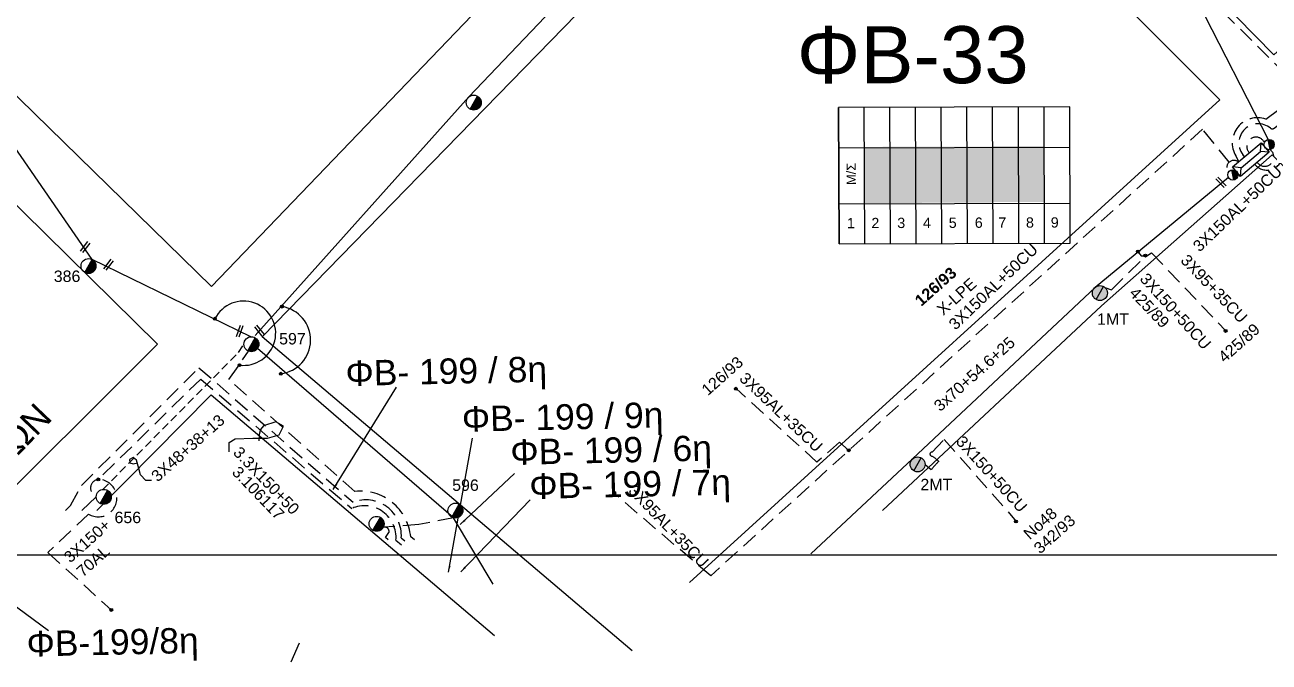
# Model space of a CAD drawing. Header units: millimetres. Extents: x -2449 to 9266, y 48 to 3905.
# Drawn here: x 7991.1 to 8187.3, y 2876.6 to 2977.2 of the extents above; entities that cross this region are included whole.
import ezdxf
from ezdxf.enums import TextEntityAlignment as Align

# ---------------------------------------------------------------- set-up
doc = ezdxf.new("R2010")
doc.units = ezdxf.units.MM
doc.linetypes.add('DASHED', pattern=[19.05, 12.7, -6.35])
for name, color, linetype in [('Άγνωστα', 7, 'Continuous'), ('Ασφαλειοκιβώτια Χ.Τ 9 αναχωρήσεων', 7, 'Continuous'), ('Επιγραφές - Σχήματα', 7, 'Continuous'), ('Καλώδια ΧΤ   3x150+50AL XLPE', 7, 'DASHED'), ('Καλώδια ΧΤ   3x150+50CU', 7, 'DASHED'), ('Καλώδια ΧΤ   3x150+70AL', 7, 'DASHED'), ('Καλώδια ΧΤ   3x150AL+50CU', 7, 'DASHED'), ('Καλώδια ΧΤ   3x95+35 CU', 7, 'DASHED'), ('Μηχανική τομή', 7, 'Continuous'), ('Στύλος Ξύλινος', 7, 'Continuous'), ('Στύλος Ξύλινος @ 1', 7, 'Continuous'), ('Στύλος ΦΜ', 7, 'Continuous'), ('Στύλος ΦΜ @ 1', 7, 'Continuous'), ('Συνδέσεις', 7, 'Continuous'), ('Συνεστραμμένα ΧΤ   3x70+54.6+25 AL', 7, 'SYN_LINE'), ('Υποσταθμός εναέριος 2 στύλων', 7, 'Continuous'), ('Υποσταθμός πόλεως', 7, 'Continuous'), ('Υπόβαθρο ΔΕΗ', 7, 'Continuous'), ('Υπόγεια Καλώδια Δικτύου ΧΤ   .075', 7, 'DASHED'), ('Υπόγεια καλώδια Δικτύου ΧΤ και Παρ. ΧΤ X-95  (3X95AL +35CU  XLPE)', 7, 'DASHED')]:
    doc.layers.add(name, color=color, linetype=linetype)
doc.styles.add('arial', font='arial.ttf')
doc.styles.get("Standard").update_dxf_attribs({"font": 'arial.ttf'})
doc.linetypes.add('SYN_LINE', pattern='A,0.5,-0.0001,["/\\/\\/\\/",Standard,S=0.1,R=0,X=0,Y=-0.05],-0.25', length=0.7501)
doc.dimstyles.new('ISO-25', dxfattribs={"dimtxt": 2.5, "dimasz": 2.5, "dimexe": 1.25, "dimexo": 0.625, "dimtad": 1, "dimtxsty": 'Standard', "dimcen": 2.5, "dimadec": 0, "dimazin": 0, "dimtfac": 1, "dimtmove": 0, "dimatfit": 3, "dimfxl": 0, "dimarcsym": 0})

# ---------------------------------------------------------------- blocks, each defined once
blk = doc.blocks.new('ΥΠΑΡΧΩΝ ΤΣΙΜΕΝΤΕΝΙΟΣ ΣΤΥΛΟΣ')
at = {"layer": 'Στύλος ΦΜ'}
blk.add_hatch(color=7, dxfattribs=at).paths.add_polyline_path([(-1.29, -2.28, 0.574793), (2.62, 0, 0.268822), (1.3, 2.27)])
at = {"layer": 'Στύλος ΦΜ', "color": 7}
blk.add_line((-1.29, -2.28), (1.3, 2.27), dxfattribs=at)
blk.add_circle((0, 0), 2.62, dxfattribs=at)
at = {"layer": 'Στύλος ΦΜ', "flags": 4}
for tag, p in [('ΑΡΙΘΜΟΣ', (-4.68, 8.05)), ('ΤΥΠΟΣ', (-4.91, 3.03))]:
    blk.add_attdef(tag, p, '', height=4, dxfattribs=at)
blk = doc.blocks.new('ΥΠΑΡΧΩΝ ΞΥΛΙΝΟΣ ΣΤΥΛΟΣ')
at = {"layer": 'Στύλος Ξύλινος'}
h = blk.add_hatch(color=7, dxfattribs=at)
h.paths.add_polyline_path([(-2.62, 0, 0.270008), (-1.29, -2.28), (1.3, 2.27, 0.576266)])
h.paths.add_polyline_path([(-1.29, -2.28, 0.574793), (2.62, 0, 0.268822), (1.3, 2.27)])
at = {"layer": 'Στύλος Ξύλινος', "color": 7}
blk.add_line((-1.29, -2.28), (1.3, 2.27), dxfattribs=at)
blk.add_circle((0, 0), 2.62, dxfattribs=at)
at = {"layer": 'Στύλος Ξύλινος', "flags": 4}
for tag, p in [('ΑΡΙΘΜΟΣ', (-4.91, 8.6)), ('ΤΥΠΟΣ', (-4.85, 3.39))]:
    blk.add_attdef(tag, p, '', height=4, dxfattribs=at)
blk = doc.blocks.new('ΥΠΟΣΤΑΘΜΟΣ ΕΝΑΕΡΙΟΣ ΕΠΙ 2 ΣΤΥΛΩΝ')
at = {"layer": 'Υποσταθμός εναέριος 2 στύλων', "linetype": 'Continuous'}
for points in [[(-11.97, -2.11, 0.574793), (-8.45, -0.07, 0.268822), (-9.64, 1.98)], [(9.68, -2.15, 0.574793), (13.19, -0.1, 0.268822), (12.01, 1.95)]]:
    blk.add_hatch(color=256, dxfattribs=at).paths.add_polyline_path(points)
for p, q in [((-11.97, -2.11), (-9.64, 1.98)), ((9.68, -2.15), (12.01, 1.95))]:
    blk.add_line(p, q, dxfattribs=at)
for centre in [(-10.81, -0.07), (10.84, -0.1)]:
    blk.add_circle(centre, 2.36, dxfattribs=at)
at = {"layer": 'Υποσταθμός πόλεως', "linetype": 'Continuous', "ltscale": 40}
blk.add_lwpolyline([(-8.57, 2.82), (8.57, 2.82), (8.57, -2.82), (-8.57, -2.82)], close=True, dxfattribs=at)
for points in [[(-5.75, 0), (-8.57, 2.82)], [(-8.57, -2.82), (-5.75, 0)], [(-5.75, 0), (5.75, 0)], [(5.75, 0), (8.57, 2.82)], [(8.57, -2.82), (5.75, 0)]]:
    blk.add_lwpolyline(points, dxfattribs=at)
at = {"layer": 'Υποσταθμός εναέριος 2 στύλων', "ltscale": 40, "flags": 1}
for tag, p in [('ΜΕΤΑΣΧΗΜΑΤΙΣΜΟΣ', (14.09, 2.51)), ('ΙΣΧΥΣ', (14.07, -0.28)), ('ΑΡΙΘΜΟΣ', (14.19, -3))]:
    blk.add_attdef(tag, p, '', height=1.8, dxfattribs=at)
blk = doc.blocks.new('ΜΗΧΑΝΙΚΗ ΤΟΜΗ')
at = {"layer": 'Μηχανική τομή', "ltscale": 40}
for p, q in [((-1.89, 0.78), (1.89, 0.78)), ((1.89, 0), (-1.89, 0))]:
    blk.add_line(p, q, dxfattribs=at)
blk = doc.blocks.new('_ΣΥΝΔΕΣΗ')
at = {"layer": 'Συνδέσεις', "linetype": 'SYN_LINE', "ltscale": 40}
blk.add_hatch(color=256, dxfattribs=at).paths.add_polyline_path([(0.5, -0.01, 1), (-0.5, -0.01, 1)])
at = {"layer": 'Συνδέσεις'}
blk.add_circle((0, -0.01), 0.5, dxfattribs=at)
blk = doc.blocks.new('ΑΣΦΑΛΕΙΟΚΙΒΩΤΙΟ ΥΠΟΣΤΑΘΜΟΥ 9 ΑΝΑΧΩΡΗΣΕΩΝ')
at = {"layer": 'Ασφαλειοκιβώτια Χ.Τ 9 αναχωρήσεων', "ltscale": 40}
for p, q in [((-23.8, 40.36), (24.02, 40.36)), ((-9.72, 40.36), (-9.72, -40.64)), ((9.94, 40.36), (9.94, -40.64)), ((-23.8, 31.36), (24.02, 31.36)), ((-23.8, 22.36), (24.02, 22.36)), ((-23.8, 13.36), (24.02, 13.36)), ((-23.8, 4.36), (24.02, 4.36)), ((-23.8, -4.64), (24.02, -4.64)), ((-23.8, -13.64), (24.02, -13.64)), ((-23.8, -22.64), (24.02, -22.64)), ((-23.8, -31.64), (24.02, -31.64))]:
    blk.add_line(p, q, dxfattribs=at)
at = {"layer": 'Ασφαλειοκιβώτια Χ.Τ 9 αναχωρήσεων'}
blk.add_lwpolyline([(-23.8, -40.64), (24.02, -40.64), (24.02, 40.36), (-23.8, 40.36)], close=True, dxfattribs=at)
for s, p in [('1', (-18.29, 37.57)), ('2', (-18.29, 29)), ('3', (-18.29, 19.93)), ('4', (-18.29, 10.91)), ('5', (-18.29, 1.89)), ('6', (-18.29, -7.24)), ('7', (-18.29, -15.48)), ('8', (-18.29, -25.17)), ('9', (-18.29, -33.86))]:
    blk.add_text(s, height=3.6, rotation=270, dxfattribs=at).set_placement(p)
at = {"layer": 'Ασφαλειοκιβώτια Χ.Τ 9 αναχωρήσεων', "ltscale": 40}
for tag, height, p in [('ΟΝΟΜΑ', 5, (-0.16, 44.31)), ('ΚΕΙΜΕΝΟ 1', 2, (17.06, 35.59)), ('ΚΕΙΜΕΝΟ 2', 2, (17.06, 26.88)), ('ΚΕΙΜΕΝΟ 3', 2, (17.06, 17.69)), ('ΚΕΙΜΕΝΟ 4', 2, (17.06, 8.71)), ('ΚΕΙΜΕΝΟ 5', 2, (17.06, -0.13)), ('ΚΕΙΜΕΝΟ 6', 2, (17.06, -9.05)), ('ΚΕΙΜΕΝΟ 7', 2, (17.06, -18.13)), ('ΚΕΙΜΕΝΟ 8', 2, (17.06, -26.85)), ('ΚΕΙΜΕΝΟ 9', 2, (17.06, -35.99)), ('ΣΧ', 2, (-0.1, -42.64))]:
    blk.add_attdef(tag, text='', height=height, dxfattribs=at).set_placement(p, align=Align.MIDDLE_CENTER)

msp = doc.modelspace()

# ---------------------------------------------------------------- hatches: boundary and pattern name
at = {"layer": 'Ασφαλειοκιβώτια Χ.Τ 9 αναχωρήσεων', "ltscale": 40}
for color, points in [(151, [(8123.52, 2957.92), (8123.54, 2949.07), (8127.59, 2949.08), (8127.57, 2957.93)]), (2, [(8127.57, 2957.93), (8127.59, 2949.08), (8131.64, 2949.09), (8131.62, 2957.94)]), (1, [(8131.62, 2957.94), (8131.64, 2949.09), (8135.69, 2949.1), (8135.67, 2957.95)]), (133, [(8135.67, 2957.95), (8135.69, 2949.1), (8139.74, 2949.12), (8139.72, 2957.96)]), (85, [(8139.72, 2957.96), (8139.74, 2949.12), (8143.79, 2949.13), (8143.77, 2957.97)]), (5, [(8143.66, 2958.06), (8143.68, 2949.22), (8147.73, 2949.23), (8147.71, 2958.07)]), (6, [(8147.91, 2958.05), (8147.93, 2949.21), (8151.98, 2949.22), (8151.96, 2958.06)])]:
    msp.add_hatch(color=color, dxfattribs=at).paths.add_polyline_path(points)

# ---------------------------------------------------------------- linework, layer by layer
at = {"layer": 'Άγνωστα', "color": 2, "linetype": 'SYN_LINE', "ltscale": 20}
msp.add_lwpolyline([(8064.96, 2888.93), (8058.72, 2899.39), (8027.8, 2926.11)], dxfattribs=at)
at = {"layer": 'Επιγραφές - Σχήματα'}
msp.add_lwpolyline([(7022.92, 3887.4), (9025.82, 3887.4), (9025.82, 2893.51), (7022.92, 2893.51)], close=True, dxfattribs=at)
at = {"layer": 'Επιγραφές - Σχήματα', "linetype": 'Continuous', "ltscale": 0.2}
for points in [[(8023.34, 2909.79), (8023.34, 2911.26), (8024.29, 2911.86), (8027.05, 2911.95), (8029.38, 2911.95), (8031.2, 2912.47), (8031.89, 2913.85), (8030.68, 2914.54), (8028.78, 2913.93), (8028.26, 2913.33), (8028.09, 2912.55), (8028, 2911.52)], [(8011.07, 2905.3), (8010.2, 2905.3), (8009.34, 2906.16), (8009.08, 2907.2), (8008.73, 2908.49), (8008.21, 2908.93), (8007.61, 2908.58), (8007.7, 2908.06), (8008.21, 2907.89), (8008.91, 2908.06)]]:
    msp.add_lwpolyline(points, dxfattribs=at)
at = {"layer": 'Επιγραφές - Σχήματα', "color": 1, "linetype": 'DASHED', "ltscale": 0.2}
msp.add_arc((8185.26, 2958.01), 1.45, 23.8083, 224.834, dxfattribs=at)
at = {"layer": 'Επιγραφές - Σχήματα', "color": 151, "linetype": 'DASHED', "ltscale": 0.2}
msp.add_arc((8186.64, 2956.31), 1.45, 215.2673, 54.019, dxfattribs=at)
at = {"layer": 'Επιγραφές - Σχήματα', "color": 85, "linetype": 'DASHED', "ltscale": 0.2}
msp.add_arc((8181.79, 2954.64), 1.14, 51.7591, 219.7949, dxfattribs=at)
at = {"layer": 'Επιγραφές - Σχήματα', "linetype": 'Continuous', "ltscale": 0.2}
for centre, radius, start, end in [((8025.61, 2928.52), 5.07, 262.7523, 153.1714), ((8030.84, 2927.44), 5.34, 277.064, 81.1073)]:
    msp.add_arc(centre, radius, start, end, dxfattribs=at)
at = {"layer": 'Καλώδια ΧΤ   3x150+50AL XLPE', "color": 6, "linetype": 'DASHED', "ltscale": 0.2}
msp.add_lwpolyline([(8185.08, 2955.16, 0.687538), (8189.47, 2956.62), (8197.38, 2961.97), (8219.14, 2939.51)], format="xyb", dxfattribs=at)
at = {"layer": 'Καλώδια ΧΤ   3x150+50CU', "color": 85, "ltscale": 0.2}
msp.add_lwpolyline([(8161.41, 2935.75), (8162.48, 2935.36), (8167.89, 2940.73)], dxfattribs=at)
msp.add_lwpolyline([(8133.08, 2907.83), (8134.07, 2907, -0.028198), (8135.24, 2908.31, 0.068408), (8134.01, 2909.19, -0.850238), (8134.19, 2909.74), (8136.12, 2911.78), (8147.46, 2898.84)], format="xyb", dxfattribs=at)
at = {"layer": 'Καλώδια ΧΤ   3x150AL+50CU', "color": 133, "ltscale": 0.2}
msp.add_lwpolyline([(8182.59, 2955.63), (8182.08, 2956.5, -0.696248), (8186.81, 2962.3), (8192.71, 2966.64), (8178.9, 2980.38, -0.572778), (8178.99, 2980.73, 1.493394), (8177.43, 2982.71, -0.770522), (8176.83, 2982.87), (8163.6, 2995.62)], format="xyb", dxfattribs=at)
at = {"layer": 'Καλώδια ΧΤ   3x150AL+50CU', "color": 2, "ltscale": 0.2}
msp.add_lwpolyline([(8183.45, 2956.34), (8183.18, 2956.7, -0.890326), (8187.56, 2960.86, 0.362157), (8188.14, 2960.86), (8192.99, 2964.62, 0.223353), (8193.2, 2965.02, -0.567949), (8196.98, 2967.11, 0.269953), (8197.84, 2967.11), (8207.02, 2974.93)], format="xyb", dxfattribs=at)
at = {"layer": 'Καλώδια ΧΤ   3x150AL+50CU', "color": 85, "ltscale": 0.2}
msp.add_lwpolyline([(8181.05, 2955.5), (8176.84, 2960.69), (8099.28, 2890.25)], dxfattribs=at)
at = {"layer": 'Καλώδια ΧΤ   3x95+35 CU', "color": 85, "ltscale": 0.2}
msp.add_lwpolyline([(8166.67, 2941.32), (8167.14, 2940.73), (8168.07, 2940.73), (8168.8, 2941.18), (8180.46, 2928.97)], dxfattribs=at)
at = {"layer": 'Συνεστραμμένα ΧΤ   3x70+54.6+25 AL', "color": 62, "ltscale": 20}
for p, q in [((8001.75, 2940.14), (7981.89, 2968.91)), ((8026.77, 2927.96), (8001.75, 2940.14))]:
    msp.add_line(p, q, dxfattribs=at)
at = {"layer": 'Συνεστραμμένα ΧΤ   3x70+54.6+25 AL', "color": 2, "linetype": 'SYN_LINE', "ltscale": 20}
msp.add_lwpolyline([(8027.42, 2928.18), (8061.14, 2965.79), (8092.86, 2999.12), (8120.19, 3024.96)], dxfattribs=at)
at = {"layer": 'Συνεστραμμένα ΧΤ   3x70+54.6+25 AL', "color": 1, "linetype": 'SYN_LINE', "ltscale": 20}
msp.add_lwpolyline([(8161.32, 2996.07), (8176.11, 2980.77), (8187.2, 2959.09)], dxfattribs=at)
at = {"layer": 'Συνεστραμμένα ΧΤ   3x70+54.6+25 AL', "color": 85, "linetype": 'SYN_LINE', "ltscale": 20}
msp.add_lwpolyline([(8180.92, 2953.07), (8159.9, 2935.76), (8131.1, 2908.69), (8115.08, 2893.74)], dxfattribs=at)
at = {"layer": 'Υπόβαθρο ΔΕΗ'}
for points in [[(7946.04, 3008.77), (8031.26, 3114.79), (8112.96, 3032.19), (8020.56, 2935.91), (7946.04, 3008.77)], [(8188.07, 2972.46), (8217.91, 2999.06), (8156.85, 3062.25), (8129.01, 3032.64), (8188.07, 2972.46)], [(8086.9, 2878.44), (8028.53, 2927.96), (8121.57, 3023.47), (8179.55, 2965.32), (8095.94, 2889.2)], [(7943.2, 2900.53), (7888.57, 2946.28), (7937.93, 2999.83), (8012.06, 2926.77), (7982.42, 2897.28)], [(8126.35, 2900.53), (8160.89, 2932.85), (8187.81, 2956.66), (8221.1, 2923.31), (8188.57, 2893.51)], [(8002.49, 2900.53), (8020.5, 2918.78), (8065.19, 2880.84)]]:
    msp.add_lwpolyline(points, dxfattribs=at)
at = {"layer": 'Υπόγεια Καλώδια Δικτύου ΧΤ   .075', "ltscale": 20}
msp.add_line((8034.39, 2879.61), (8033.04, 2876.63), dxfattribs=at)
at = {"layer": 'Υπόγεια Καλώδια Δικτύου ΧΤ   .075', "color": 151, "linetype": 'DASHED', "ltscale": 0.1}
msp.add_lwpolyline([(8003.44, 2903.88), (8024.81, 2925.48), (8025.66, 2926.79)], dxfattribs=at)
at = {"layer": 'Υπόγεια Καλώδια Δικτύου ΧΤ   .075', "color": 62, "linetype": 'DASHED', "ltscale": 0.2}
msp.add_lwpolyline([(8052.55, 2895.92), (8051.97, 2896.39, -0.283967), (8051.97, 2896.39, 0.418052), (8043.17, 2903.56, -0.546154), (8043.17, 2903.56), (8023.3, 2921.2), (8026.39, 2925.69)], format="xyb", dxfattribs=at)
at = {"layer": 'Υπόγεια Καλώδια Δικτύου ΧΤ   .075', "color": 85, "linetype": 'DASHED', "ltscale": 0.2}
msp.add_lwpolyline([(7997.51, 2900.53), (7998.32, 2901.33), (8000.07, 2904.51), (8018.57, 2923.08), (8042.87, 2901.86, 0.21122), (8042.87, 2901.86, -0.547408), (8050.48, 2896.24, 0.219312), (8050.48, 2896.24), (8051.06, 2895.79)], format="xyb", dxfattribs=at)
at = {"layer": 'Υπόγεια Καλώδια Δικτύου ΧΤ   .075', "color": 151, "linetype": 'DASHED', "ltscale": 0.2}
for points in [[(8018.85, 2921.29), (8002.68, 2905.44)], [(8001.16, 2899.98), (7994.75, 2893.92), (8004.75, 2884.86)]]:
    msp.add_lwpolyline(points, dxfattribs=at)
for points in [[(8018.85, 2921.29), (8042.67, 2900.88, 0.403487), (8042.67, 2900.88, -0.568829), (8049.64, 2895.87, 0.501883), (8049.64, 2895.87), (8050.51, 2895.15)], [(8002.7, 2905.46, -1.313104), (8001.16, 2899.98)]]:
    msp.add_lwpolyline(points, format="xyb", dxfattribs=at)
at = {"layer": 'Υπόγεια Καλώδια Δικτύου ΧΤ   .075', "color": 151, "linetype": 'SYN_LINE', "ltscale": 20}
msp.add_lwpolyline([(8000.11, 2900.53), (8002.39, 2902.71)], dxfattribs=at)
at = {"layer": 'Υπόγεια Καλώδια Δικτύου ΧΤ   .075', "color": 5, "linetype": 'DASHED', "ltscale": 0.2}
msp.add_lwpolyline([(8005.22, 2903.72, -0.000979), (8005.22, 2903.71, -0.000979)], format="xyb", dxfattribs=at)
at = {"layer": 'Υπόγεια Καλώδια Δικτύου ΧΤ   .075', "color": 2, "linetype": 'DASHED', "ltscale": 0.2}
msp.add_lwpolyline([(8058.72, 2899.39), (8053.25, 2898.35), (8047.65, 2897.91)], dxfattribs=at)
msp.add_lwpolyline([(8048.44, 2895.9), (8048, 2896.27), (8048.54, 2897.07, 0.575034), (8047.65, 2897.91, 0.542411), (8047.65, 2897.91, 8.713996)], format="xyb", dxfattribs=at)
at = {"layer": 'Υπόγεια Καλώδια Δικτύου ΧΤ   .075', "color": 151, "linetype": 'DASHED', "ltscale": 0.2}
msp.add_arc((8002.82, 2904.11), 1.34, 95.9476, 251.8485, dxfattribs=at)
at = {"layer": 'Υπόγεια καλώδια Δικτύου ΧΤ και Παρ. ΧΤ X-95  (3X95AL +35CU  XLPE)', "color": 85, "linetype": 'DASHED', "ltscale": 0.2}
for points in [[(8121.07, 2910.04), (8119.6, 2911.35), (8116.04, 2908.18), (8103.28, 2919.79)], [(8099.28, 2890.25), (8083.9, 2903.41)]]:
    msp.add_lwpolyline(points, dxfattribs=at)

# ---------------------------------------------------------------- block references
at = {"layer": 'Ασφαλειοκιβώτια Χ.Τ 9 αναχωρήσεων', "color": 1, "ltscale": 40, "xscale": 0.4500000000000025, "yscale": 0.4500000000000025, "zscale": 0.4500000000000025, "rotation": 90.180251011886}
msp.add_blockref('ΑΣΦΑΛΕΙΟΚΙΒΩΤΙΟ ΥΠΟΣΤΑΘΜΟΥ 9 ΑΝΑΧΩΡΗΣΕΩΝ', (8137.64, 2953.37), dxfattribs=at)
at = {"layer": 'Μηχανική τομή'}
for p, xscale, yscale, zscale, rotation in [((8179.61, 2952.18), 0.5000000000000366, 0.5000000000000366, 0.5000000000000366, 313.5049293167534), ((8000.8, 2941.99), 0.4999999999999857, 0.4999999999999857, 0.4999999999999857, 52.40484716208448), ((8004.45, 2939.21), 0.4999999999999857, 0.4999999999999857, 0.4999999999999857, 52.40484716208448), ((8024.82, 2928.92), 0.5000000000000033, 0.5000000000000033, 0.5000000000000033, 251.5211836467022), ((8027.96, 2928.81), 0.5000000000000072, 0.5000000000000072, 0.5000000000000072, 309.2415489733399)]:
    msp.add_blockref('ΜΗΧΑΝΙΚΗ ΤΟΜΗ', p, dxfattribs=dict(at, xscale=xscale, yscale=yscale, zscale=zscale, rotation=rotation))
at = {"layer": 'Στύλος Ξύλινος @ 1', "ltscale": 40}
ref = msp.add_blockref('ΥΠΑΡΧΩΝ ΞΥΛΙΝΟΣ ΣΤΥΛΟΣ', (8160.65, 2934.85), dxfattribs=dict(at, xscale=0.4499999999998181, yscale=0.4499999999998181, zscale=0.4499999999998181))
ref.add_attrib('ΤΥΠΟΣ', '1ΜΤ', (8160.21, 2929.85), dxfattribs={"layer": 'Στύλος Ξύλινος', "height": 1.8, "flags": 4})
ref = msp.add_blockref('ΥΠΑΡΧΩΝ ΞΥΛΙΝΟΣ ΣΤΥΛΟΣ', (8131.9, 2907.83), dxfattribs=dict(at, xscale=0.4499999999998181, yscale=0.4499999999998181, zscale=0.4499999999998181))
ref.add_attrib('ΤΥΠΟΣ', '2ΜΤ', (8132.35, 2903.75), dxfattribs={"layer": 'Στύλος Ξύλινος', "height": 1.8, "flags": 4})
at = {"layer": 'Στύλος ΦΜ @ 1', "ltscale": 40, "xscale": 0.4499999999998181, "yscale": 0.4499999999998181, "zscale": 0.4499999999998181}
for p in [(8061.92, 2964.9), (8046.6, 2898.45)]:
    msp.add_blockref('ΥΠΑΡΧΩΝ ΤΣΙΜΕΝΤΕΝΙΟΣ ΣΤΥΛΟΣ', p, dxfattribs=at)
at = {"layer": 'Στύλος ΦΜ @ 1', "ltscale": 40}
ref = msp.add_blockref('ΥΠΑΡΧΩΝ ΤΣΙΜΕΝΤΕΝΙΟΣ ΣΤΥΛΟΣ', (8001.16, 2939.12), dxfattribs=dict(at, xscale=0.4499999999998181, yscale=0.4499999999998181, zscale=0.4499999999998181))
ref.add_attrib('ΤΥΠΟΣ', '386', (7995.68, 2936.61), dxfattribs={"layer": 'Στύλος ΦΜ', "height": 1.8, "flags": 4})
ref = msp.add_blockref('ΥΠΑΡΧΩΝ ΤΣΙΜΕΝΤΕΝΙΟΣ ΣΤΥΛΟΣ', (8026.84, 2926.79), dxfattribs=dict(at, xscale=0.4499999999998181, yscale=0.4499999999998181, zscale=0.4499999999998181))
ref.add_attrib('ΤΥΠΟΣ', '597', (8031.22, 2926.75), dxfattribs={"layer": 'Στύλος ΦΜ', "height": 1.8, "flags": 4})
ref = msp.add_blockref('ΥΠΑΡΧΩΝ ΤΣΙΜΕΝΤΕΝΙΟΣ ΣΤΥΛΟΣ', (8059.01, 2900.53), dxfattribs=dict(at, xscale=0.4499999999998181, yscale=0.4499999999998181, zscale=0.4499999999998181))
ref.add_attrib('ΤΥΠΟΣ', '596', (8058.51, 2903.65), dxfattribs={"layer": 'Στύλος ΦΜ', "height": 1.8, "flags": 4})
ref = msp.add_blockref('ΥΠΑΡΧΩΝ ΤΣΙΜΕΝΤΕΝΙΟΣ ΣΤΥΛΟΣ', (8003.57, 2902.71), dxfattribs=dict(at, xscale=0.4499999999998181, yscale=0.4499999999998181, zscale=0.4499999999998181))
ref.add_attrib('ΤΥΠΟΣ', '656', (8005.26, 2898.56), dxfattribs={"layer": 'Στύλος ΦΜ', "height": 1.8, "flags": 4})
at = {"layer": 'Συνδέσεις', "xscale": 0.4500000000000455, "yscale": 0.4500000000000455, "zscale": 0.4500000000000455}
for p in [(8166.65, 2941.42), (8167.83, 2940.77), (8031.67, 2932.73), (8021.08, 2930.81), (8180.48, 2928.89), (8024.97, 2923.49), (8031.5, 2922.14), (8103.25, 2919.77), (8121.04, 2910.06), (8002.7, 2905.47), (8084.07, 2903.35), (8147.41, 2898.82), (8004.75, 2884.87)]:
    msp.add_blockref('_ΣΥΝΔΕΣΗ', p, dxfattribs=at)
at = {"layer": 'Υποσταθμός εναέριος 2 στύλων', "xscale": 0.3450614420395401, "yscale": 0.3450614420395401, "zscale": 0.3450614420395401, "rotation": 40.0257124310404}
msp.add_blockref('ΥΠΟΣΤΑΘΜΟΣ ΕΝΑΕΡΙΟΣ ΕΠΙ 2 ΣΤΥΛΩΝ', (8184.46, 2955.91), dxfattribs=at)

# ---------------------------------------------------------------- texts
at = {"layer": 'Άγνωστα', "linetype": 'SYN_LINE', "ltscale": 20, "insert": (8134.75, 2932.58), "char_height": 1.8, "width": 69.1904, "attachment_point": 1, "rotation": 41.6909, "style": 'arial'}
msp.add_mtext('X-LPE', dxfattribs=at)
at = {"layer": 'Επιγραφές - Σχήματα', "insert": (8112.84, 2976.96), "char_height": 9, "width": 103.4348, "attachment_point": 1}
msp.add_mtext('ΦΒ-33', dxfattribs=at)
at = {"layer": 'Επιγραφές - Σχήματα', "linetype": 'SYN_LINE', "ltscale": 20, "attachment_point": 1, "style": 'arial'}
for s, insert, char_height, width, rotation in [('\\A1;M/Σ', (8120.73, 2951.91), 1.44, 55.3523, 90.3448), ('{\\fArial|b1|i0|c161|p34;126/93}', (8131.28, 2934.01), 1.8, 69.1904, 41.6909), ('425/89', (8166.45, 2935.97), 1.8, 69.1904, 313.8352), ('425/89', (8179.12, 2925.11), 1.8, 69.1904, 41.6909), ('126/93', (8097.63, 2919.92), 1.8, 69.1904, 41.6909), ('Nο48', (8148.39, 2897.19), 1.8, 69.1904, 41.6909), ('342/93', (8150.03, 2894.95), 1.8, 69.1904, 41.6909)]:
    msp.add_mtext(s, dxfattribs=dict(at, insert=insert, char_height=char_height, width=width, rotation=rotation))
at = {"layer": 'Επιγραφές - Σχήματα', "char_height": 4, "width": 157.7424, "attachment_point": 1}
for s, insert, rotation in [('ΦΒ- 199 / 8η', (8041.64, 2924.19), 1.2511), ('\\pt128;ΠΛΑΤΑΙΩΝ', (7973.16, 2897.25), 46.3401), ('ΦΒ- 199 / 9η', (8059.99, 2916.97), 1.2511), ('ΦΒ- 199 / 6η', (8067.64, 2911.74), 1.2511), ('ΦΒ- 199 / 7η', (8070.63, 2906.37), 1.2511), ('ΦΒ-199/8η', (7991.35, 2881.5), 1.2511)]:
    msp.add_mtext(s, dxfattribs=dict(at, insert=insert, rotation=rotation))
at = {"layer": 'Επιγραφές - Σχήματα', "linetype": 'DASHED', "ltscale": 0.1, "insert": (8024.95, 2907.72), "char_height": 1.8, "width": 69.1904, "attachment_point": 1, "rotation": 313.8352, "style": 'arial'}
msp.add_mtext('3.106117', dxfattribs=at)
at = {"layer": 'Καλώδια ΧΤ   3x150+50CU', "ltscale": 40, "char_height": 1.8, "width": 69.1904, "attachment_point": 1, "rotation": 312.1724, "style": 'arial'}
for insert in [(8168.16, 2938.21), (8139.17, 2912.53)]:
    msp.add_mtext('3X150+50CU', dxfattribs=dict(at, insert=insert))
at = {"layer": 'Καλώδια ΧΤ   3x150+70AL', "ltscale": 40, "insert": (7997.08, 2893.53), "char_height": 1.8, "width": 69.1904, "attachment_point": 1, "rotation": 41.6909, "style": 'arial'}
msp.add_mtext('3X150+\\P70AL', dxfattribs=at)
at = {"layer": 'Καλώδια ΧΤ   3x150AL+50CU', "ltscale": 40, "char_height": 1.8, "width": 69.1904, "attachment_point": 1, "rotation": 43.7506, "style": 'arial'}
for insert in [(8175.13, 2942.54), (8136.63, 2930.22)]:
    msp.add_mtext('3X150AL+50CU', dxfattribs=dict(at, insert=insert))
at = {"layer": 'Καλώδια ΧΤ   3x95+35 CU', "ltscale": 40, "insert": (8174.55, 2941.14), "char_height": 1.8, "width": 69.1904, "attachment_point": 1, "rotation": 313.8352, "style": 'arial'}
msp.add_mtext('3X95+35CU', dxfattribs=at)
at = {"layer": 'Συνεστραμμένα ΧΤ   3x70+54.6+25 AL', "linetype": 'SYN_LINE', "ltscale": 20, "insert": (8134.27, 2917.4), "char_height": 1.8, "width": 69.1904, "attachment_point": 1, "rotation": 41.8553, "style": 'arial'}
msp.add_mtext('3x70+54.6+25', dxfattribs=at)
at = {"layer": 'Υπόγεια Καλώδια Δικτύου ΧΤ   .075', "linetype": 'DASHED', "ltscale": 0.1, "char_height": 1.8, "width": 69.1904, "attachment_point": 1, "style": 'arial'}
for s, insert, rotation in [('3X48+38+13', (8010.85, 2906.3), 41.6909), ('3.3X150+50', (8025.14, 2910.83), 313.8352)]:
    msp.add_mtext(s, dxfattribs=dict(at, insert=insert, rotation=rotation))
at = {"layer": 'Υπόγεια καλώδια Δικτύου ΧΤ και Παρ. ΧΤ X-95  (3X95AL +35CU  XLPE)', "linetype": 'DASHED', "ltscale": 0.1, "char_height": 1.8, "width": 69.1904, "attachment_point": 1, "style": 'arial'}
for insert, rotation in [((8104.9, 2922.52), 316.4978), ((8087.46, 2904.78), 313.8352)]:
    msp.add_mtext('3X95AL+35CU', dxfattribs=dict(at, insert=insert, rotation=rotation))

# ---------------------------------------------------------------- leaders
at = {"layer": 'Επιγραφές - Σχήματα', "ltscale": 40}
for points in [[(8039.74, 2903.85), (8049.74, 2920.03)], [(8057.93, 2890.85), (8061.69, 2911.98)], [(8059.77, 2898.33), (8068.36, 2906.37)], [(8059.86, 2890.87), (8070.8, 2902.24)], [(7987.58, 2887), (7994.87, 2881.62)]]:
    msp.add_leader(points, dimstyle='ISO-25', override={"dimasz": 1, "dimtad": 0}, dxfattribs=at)

doc.saveas('drawing.dxf')
